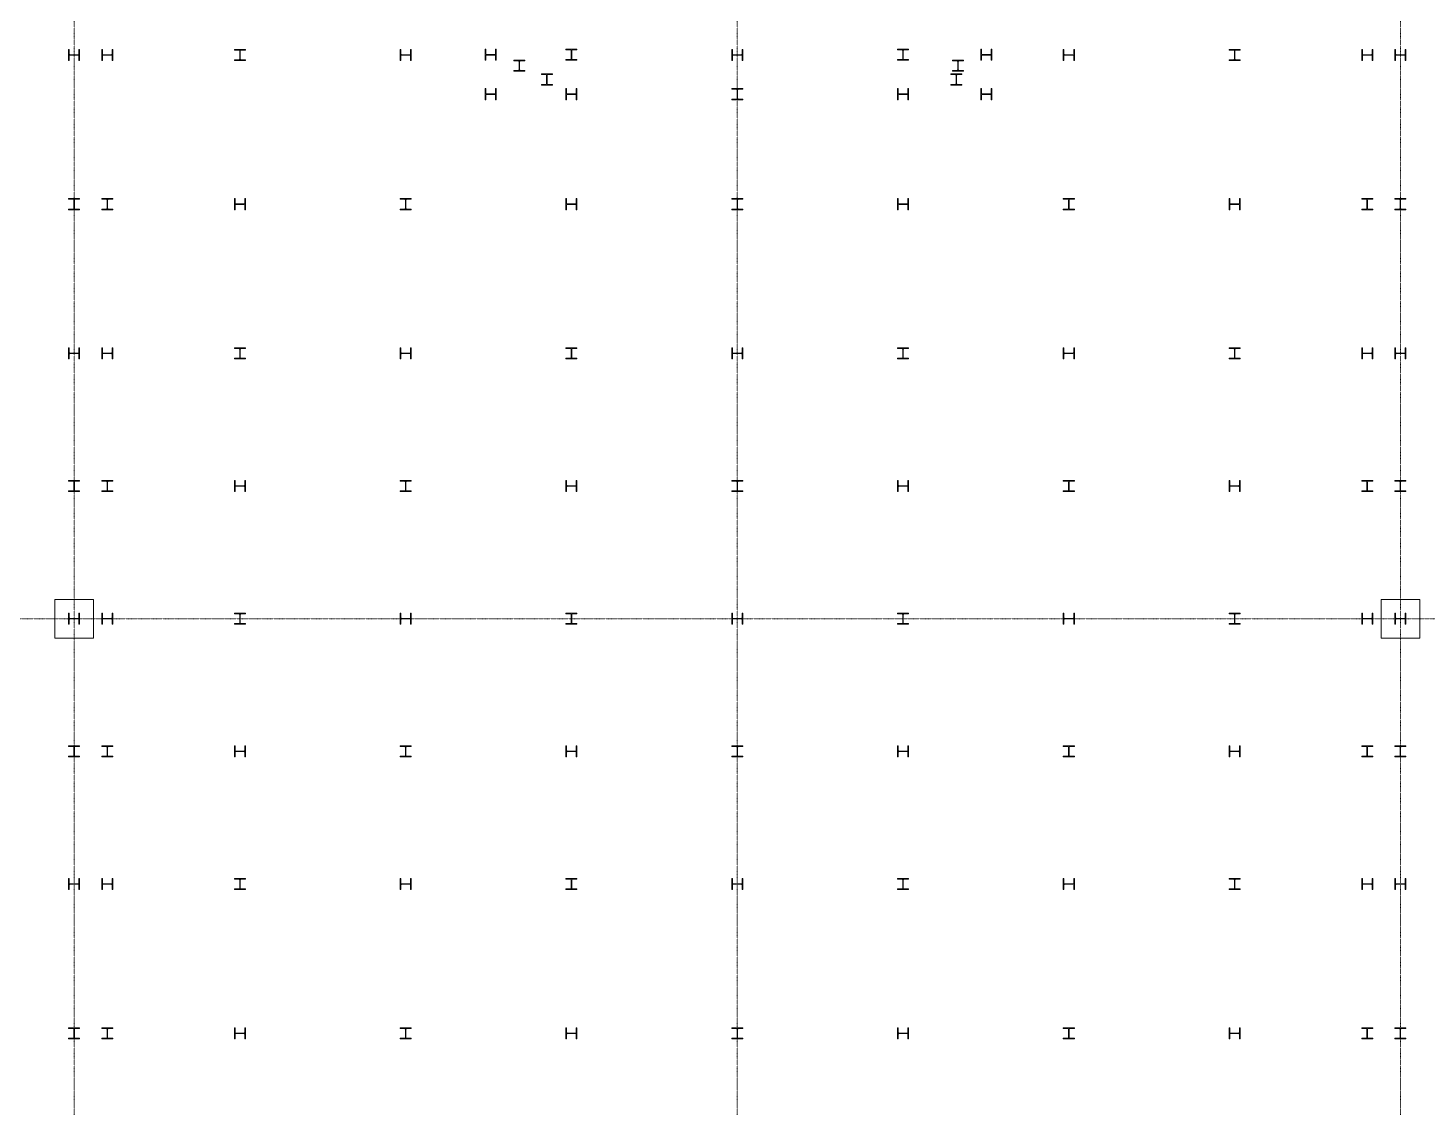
# Model space of a CAD drawing. Extents: x -32000 to 362567, y -29000 to 144214.
# Drawn here: x 126365 to 151700, y 51150 to 70686 of the extents above; entities that cross this region are included whole.
import ezdxf

# ---------------------------------------------------------------- set-up
doc = ezdxf.new("R2010")
doc.units = 0
doc.header["$LTSCALE"] = 10
doc.linetypes.add('H12PL25$0$JJP_三點線', pattern=[0.9, 0.3, -0.15, 0, -0.15, 0, -0.15, 0, -0.15])
doc.layers.add('H12PL25$0$S-COL', color=252, linetype='Continuous')
doc.layers.add('H12PL25$0$S-GRID', color=252, linetype='Continuous')

# ---------------------------------------------------------------- blocks, each defined once
blk = doc.blocks.new('H12PL25')
at = {"layer": 'H12PL25$0$S-COL', "lineweight": 0, "flags": 128}
for points in [[(127300, 70300), (127288, 70300), (127288, 70217, -0.41421356), (127275, 70204), (127125, 70204, -0.41421356), (127112, 70217), (127112, 70300), (127100, 70300), (127100, 70100), (127112, 70100), (127112, 70183, -0.41421356), (127125, 70196), (127275, 70196, -0.41421356), (127288, 70183), (127288, 70100), (127300, 70100)], [(127900, 70300), (127888, 70300), (127888, 70217, -0.41421356), (127875, 70204), (127725, 70204, -0.41421356), (127712, 70217), (127712, 70300), (127700, 70300), (127700, 70100), (127712, 70100), (127712, 70183, -0.41421356), (127725, 70196), (127875, 70196, -0.41421356), (127888, 70183), (127888, 70100), (127900, 70100)], [(130300, 70100), (130300, 70112), (130217, 70112, -0.41421356), (130204, 70125), (130204, 70275, -0.41421356), (130217, 70288), (130300, 70288), (130300, 70300), (130100, 70300), (130100, 70288), (130183, 70288, -0.41421356), (130196, 70275), (130196, 70125, -0.41421356), (130183, 70112), (130100, 70112), (130100, 70100)], [(133300, 70300), (133288, 70300), (133288, 70217, -0.41421356), (133275, 70204), (133125, 70204, -0.41421356), (133112, 70217), (133112, 70300), (133100, 70300), (133100, 70100), (133112, 70100), (133112, 70183, -0.41421356), (133125, 70196), (133275, 70196, -0.41421356), (133288, 70183), (133288, 70100), (133300, 70100)], [(134840, 70302), (134828, 70302), (134828, 70219, -0.41421356), (134815, 70206), (134665, 70206, -0.41421356), (134652, 70219), (134652, 70302), (134640, 70302), (134640, 70102), (134652, 70102), (134652, 70185, -0.41421356), (134665, 70198), (134815, 70198, -0.41421356), (134828, 70185), (134828, 70102), (134840, 70102)], [(136300, 70102), (136300, 70114), (136217, 70114, -0.41421356), (136204, 70127), (136204, 70277, -0.41421356), (136217, 70290), (136300, 70290), (136300, 70302), (136100, 70302), (136100, 70290), (136183, 70290, -0.41421356), (136196, 70277), (136196, 70127, -0.41421356), (136183, 70114), (136100, 70114), (136100, 70102)], [(139300, 70300), (139288, 70300), (139288, 70217, -0.41421356), (139275, 70204), (139125, 70204, -0.41421356), (139112, 70217), (139112, 70300), (139100, 70300), (139100, 70100), (139112, 70100), (139112, 70183, -0.41421356), (139125, 70196), (139275, 70196, -0.41421356), (139288, 70183), (139288, 70100), (139300, 70100)], [(142100, 70102), (142100, 70114), (142183, 70114, 0.41421356), (142196, 70127), (142196, 70277, 0.41421356), (142183, 70290), (142100, 70290), (142100, 70302), (142300, 70302), (142300, 70290), (142217, 70290, 0.41421356), (142204, 70277), (142204, 70127, 0.41421356), (142217, 70114), (142300, 70114), (142300, 70102)], [(143610, 70302), (143622, 70302), (143622, 70219, 0.41421356), (143635, 70206), (143785, 70206, 0.41421356), (143798, 70219), (143798, 70302), (143810, 70302), (143810, 70102), (143798, 70102), (143798, 70185, 0.41421356), (143785, 70198), (143635, 70198, 0.41421356), (143622, 70185), (143622, 70102), (143610, 70102)], [(145100, 70300), (145112, 70300), (145112, 70217, 0.41421356), (145125, 70204), (145275, 70204, 0.41421356), (145288, 70217), (145288, 70300), (145300, 70300), (145300, 70100), (145288, 70100), (145288, 70183, 0.41421356), (145275, 70196), (145125, 70196, 0.41421356), (145112, 70183), (145112, 70100), (145100, 70100)], [(148100, 70100), (148100, 70112), (148183, 70112, 0.41421356), (148196, 70125), (148196, 70275, 0.41421356), (148183, 70288), (148100, 70288), (148100, 70300), (148300, 70300), (148300, 70288), (148217, 70288, 0.41421356), (148204, 70275), (148204, 70125, 0.41421356), (148217, 70112), (148300, 70112), (148300, 70100)], [(150500, 70300), (150512, 70300), (150512, 70217, 0.41421356), (150525, 70204), (150675, 70204, 0.41421356), (150688, 70217), (150688, 70300), (150700, 70300), (150700, 70100), (150688, 70100), (150688, 70183, 0.41421356), (150675, 70196), (150525, 70196, 0.41421356), (150512, 70183), (150512, 70100), (150500, 70100)], [(151100, 70300), (151112, 70300), (151112, 70217, 0.41421356), (151125, 70204), (151275, 70204, 0.41421356), (151288, 70217), (151288, 70300), (151300, 70300), (151300, 70100), (151288, 70100), (151288, 70183, 0.41421356), (151275, 70196), (151125, 70196, 0.41421356), (151112, 70183), (151112, 70100), (151100, 70100)], [(135155, 69905), (135155, 69917), (135238, 69917, 0.41421356), (135251, 69930), (135251, 70080, 0.41421356), (135238, 70093), (135155, 70093), (135155, 70105), (135355, 70105), (135355, 70093), (135272, 70093, 0.41421356), (135259, 70080), (135259, 69930, 0.41421356), (135272, 69917), (135355, 69917), (135355, 69905)], [(143095, 69905), (143095, 69917), (143178, 69917, 0.41421356), (143191, 69930), (143191, 70080, 0.41421356), (143178, 70093), (143095, 70093), (143095, 70105), (143295, 70105), (143295, 70093), (143212, 70093, 0.41421356), (143199, 70080), (143199, 69930, 0.41421356), (143212, 69917), (143295, 69917), (143295, 69905)], [(135655, 69655), (135655, 69667), (135738, 69667, 0.41421356), (135751, 69680), (135751, 69830, 0.41421356), (135738, 69843), (135655, 69843), (135655, 69855), (135855, 69855), (135855, 69843), (135772, 69843, 0.41421356), (135759, 69830), (135759, 69680, 0.41421356), (135772, 69667), (135855, 69667), (135855, 69655)], [(143065, 69655), (143065, 69667), (143148, 69667, 0.41421356), (143161, 69680), (143161, 69830, 0.41421356), (143148, 69843), (143065, 69843), (143065, 69855), (143265, 69855), (143265, 69843), (143182, 69843, 0.41421356), (143169, 69830), (143169, 69680, 0.41421356), (143182, 69667), (143265, 69667), (143265, 69655)], [(134840, 69590), (134828, 69590), (134828, 69507, -0.41421356), (134815, 69494), (134665, 69494, -0.41421356), (134652, 69507), (134652, 69590), (134640, 69590), (134640, 69390), (134652, 69390), (134652, 69473, -0.41421356), (134665, 69486), (134815, 69486, -0.41421356), (134828, 69473), (134828, 69390), (134840, 69390)], [(136300, 69590), (136288, 69590), (136288, 69507, -0.41421356), (136275, 69494), (136125, 69494, -0.41421356), (136112, 69507), (136112, 69590), (136100, 69590), (136100, 69390), (136112, 69390), (136112, 69473, -0.41421356), (136125, 69486), (136275, 69486, -0.41421356), (136288, 69473), (136288, 69390), (136300, 69390)], [(139300, 69390), (139300, 69402), (139217, 69402, -0.41421356), (139204, 69415), (139204, 69565, -0.41421356), (139217, 69578), (139300, 69578), (139300, 69590), (139100, 69590), (139100, 69578), (139183, 69578, -0.41421356), (139196, 69565), (139196, 69415, -0.41421356), (139183, 69402), (139100, 69402), (139100, 69390)], [(142100, 69590), (142112, 69590), (142112, 69507, 0.41421356), (142125, 69494), (142275, 69494, 0.41421356), (142288, 69507), (142288, 69590), (142300, 69590), (142300, 69390), (142288, 69390), (142288, 69473, 0.41421356), (142275, 69486), (142125, 69486, 0.41421356), (142112, 69473), (142112, 69390), (142100, 69390)], [(143610, 69590), (143622, 69590), (143622, 69507, 0.41421356), (143635, 69494), (143785, 69494, 0.41421356), (143798, 69507), (143798, 69590), (143810, 69590), (143810, 69390), (143798, 69390), (143798, 69473, 0.41421356), (143785, 69486), (143635, 69486, 0.41421356), (143622, 69473), (143622, 69390), (143610, 69390)], [(127300, 67400), (127300, 67412), (127217, 67412, -0.41421356), (127204, 67425), (127204, 67575, -0.41421356), (127217, 67588), (127300, 67588), (127300, 67600), (127100, 67600), (127100, 67588), (127183, 67588, -0.41421356), (127196, 67575), (127196, 67425, -0.41421356), (127183, 67412), (127100, 67412), (127100, 67400)], [(127900, 67400), (127900, 67412), (127817, 67412, -0.41421356), (127804, 67425), (127804, 67575, -0.41421356), (127817, 67588), (127900, 67588), (127900, 67600), (127700, 67600), (127700, 67588), (127783, 67588, -0.41421356), (127796, 67575), (127796, 67425, -0.41421356), (127783, 67412), (127700, 67412), (127700, 67400)], [(130300, 67600), (130288, 67600), (130288, 67517, -0.41421356), (130275, 67504), (130125, 67504, -0.41421356), (130112, 67517), (130112, 67600), (130100, 67600), (130100, 67400), (130112, 67400), (130112, 67483, -0.41421356), (130125, 67496), (130275, 67496, -0.41421356), (130288, 67483), (130288, 67400), (130300, 67400)], [(133300, 67400), (133300, 67412), (133217, 67412, -0.41421356), (133204, 67425), (133204, 67575, -0.41421356), (133217, 67588), (133300, 67588), (133300, 67600), (133100, 67600), (133100, 67588), (133183, 67588, -0.41421356), (133196, 67575), (133196, 67425, -0.41421356), (133183, 67412), (133100, 67412), (133100, 67400)], [(136300, 67600), (136288, 67600), (136288, 67517, -0.41421356), (136275, 67504), (136125, 67504, -0.41421356), (136112, 67517), (136112, 67600), (136100, 67600), (136100, 67400), (136112, 67400), (136112, 67483, -0.41421356), (136125, 67496), (136275, 67496, -0.41421356), (136288, 67483), (136288, 67400), (136300, 67400)], [(139300, 67400), (139300, 67412), (139217, 67412, -0.41421356), (139204, 67425), (139204, 67575, -0.41421356), (139217, 67588), (139300, 67588), (139300, 67600), (139100, 67600), (139100, 67588), (139183, 67588, -0.41421356), (139196, 67575), (139196, 67425, -0.41421356), (139183, 67412), (139100, 67412), (139100, 67400)], [(142100, 67600), (142112, 67600), (142112, 67517, 0.41421356), (142125, 67504), (142275, 67504, 0.41421356), (142288, 67517), (142288, 67600), (142300, 67600), (142300, 67400), (142288, 67400), (142288, 67483, 0.41421356), (142275, 67496), (142125, 67496, 0.41421356), (142112, 67483), (142112, 67400), (142100, 67400)], [(145100, 67400), (145100, 67412), (145183, 67412, 0.41421356), (145196, 67425), (145196, 67575, 0.41421356), (145183, 67588), (145100, 67588), (145100, 67600), (145300, 67600), (145300, 67588), (145217, 67588, 0.41421356), (145204, 67575), (145204, 67425, 0.41421356), (145217, 67412), (145300, 67412), (145300, 67400)], [(148100, 67600), (148112, 67600), (148112, 67517, 0.41421356), (148125, 67504), (148275, 67504, 0.41421356), (148288, 67517), (148288, 67600), (148300, 67600), (148300, 67400), (148288, 67400), (148288, 67483, 0.41421356), (148275, 67496), (148125, 67496, 0.41421356), (148112, 67483), (148112, 67400), (148100, 67400)], [(150500, 67400), (150500, 67412), (150583, 67412, 0.41421356), (150596, 67425), (150596, 67575, 0.41421356), (150583, 67588), (150500, 67588), (150500, 67600), (150700, 67600), (150700, 67588), (150617, 67588, 0.41421356), (150604, 67575), (150604, 67425, 0.41421356), (150617, 67412), (150700, 67412), (150700, 67400)], [(151100, 67400), (151100, 67412), (151183, 67412, 0.41421356), (151196, 67425), (151196, 67575, 0.41421356), (151183, 67588), (151100, 67588), (151100, 67600), (151300, 67600), (151300, 67588), (151217, 67588, 0.41421356), (151204, 67575), (151204, 67425, 0.41421356), (151217, 67412), (151300, 67412), (151300, 67400)], [(127300, 64900), (127288, 64900), (127288, 64817, -0.41421356), (127275, 64804), (127125, 64804, -0.41421356), (127112, 64817), (127112, 64900), (127100, 64900), (127100, 64700), (127112, 64700), (127112, 64783, -0.41421356), (127125, 64796), (127275, 64796, -0.41421356), (127288, 64783), (127288, 64700), (127300, 64700)], [(127900, 64900), (127888, 64900), (127888, 64817, -0.41421356), (127875, 64804), (127725, 64804, -0.41421356), (127712, 64817), (127712, 64900), (127700, 64900), (127700, 64700), (127712, 64700), (127712, 64783, -0.41421356), (127725, 64796), (127875, 64796, -0.41421356), (127888, 64783), (127888, 64700), (127900, 64700)], [(130300, 64700), (130300, 64712), (130217, 64712, -0.41421356), (130204, 64725), (130204, 64875, -0.41421356), (130217, 64888), (130300, 64888), (130300, 64900), (130100, 64900), (130100, 64888), (130183, 64888, -0.41421356), (130196, 64875), (130196, 64725, -0.41421356), (130183, 64712), (130100, 64712), (130100, 64700)], [(133300, 64900), (133288, 64900), (133288, 64817, -0.41421356), (133275, 64804), (133125, 64804, -0.41421356), (133112, 64817), (133112, 64900), (133100, 64900), (133100, 64700), (133112, 64700), (133112, 64783, -0.41421356), (133125, 64796), (133275, 64796, -0.41421356), (133288, 64783), (133288, 64700), (133300, 64700)], [(136300, 64700), (136300, 64712), (136217, 64712, -0.41421356), (136204, 64725), (136204, 64875, -0.41421356), (136217, 64888), (136300, 64888), (136300, 64900), (136100, 64900), (136100, 64888), (136183, 64888, -0.41421356), (136196, 64875), (136196, 64725, -0.41421356), (136183, 64712), (136100, 64712), (136100, 64700)], [(139300, 64900), (139288, 64900), (139288, 64817, -0.41421356), (139275, 64804), (139125, 64804, -0.41421356), (139112, 64817), (139112, 64900), (139100, 64900), (139100, 64700), (139112, 64700), (139112, 64783, -0.41421356), (139125, 64796), (139275, 64796, -0.41421356), (139288, 64783), (139288, 64700), (139300, 64700)], [(142100, 64700), (142100, 64712), (142183, 64712, 0.41421356), (142196, 64725), (142196, 64875, 0.41421356), (142183, 64888), (142100, 64888), (142100, 64900), (142300, 64900), (142300, 64888), (142217, 64888, 0.41421356), (142204, 64875), (142204, 64725, 0.41421356), (142217, 64712), (142300, 64712), (142300, 64700)], [(145100, 64900), (145112, 64900), (145112, 64817, 0.41421356), (145125, 64804), (145275, 64804, 0.41421356), (145288, 64817), (145288, 64900), (145300, 64900), (145300, 64700), (145288, 64700), (145288, 64783, 0.41421356), (145275, 64796), (145125, 64796, 0.41421356), (145112, 64783), (145112, 64700), (145100, 64700)], [(148100, 64700), (148100, 64712), (148183, 64712, 0.41421356), (148196, 64725), (148196, 64875, 0.41421356), (148183, 64888), (148100, 64888), (148100, 64900), (148300, 64900), (148300, 64888), (148217, 64888, 0.41421356), (148204, 64875), (148204, 64725, 0.41421356), (148217, 64712), (148300, 64712), (148300, 64700)], [(150500, 64900), (150512, 64900), (150512, 64817, 0.41421356), (150525, 64804), (150675, 64804, 0.41421356), (150688, 64817), (150688, 64900), (150700, 64900), (150700, 64700), (150688, 64700), (150688, 64783, 0.41421356), (150675, 64796), (150525, 64796, 0.41421356), (150512, 64783), (150512, 64700), (150500, 64700)], [(151100, 64900), (151112, 64900), (151112, 64817, 0.41421356), (151125, 64804), (151275, 64804, 0.41421356), (151288, 64817), (151288, 64900), (151300, 64900), (151300, 64700), (151288, 64700), (151288, 64783, 0.41421356), (151275, 64796), (151125, 64796, 0.41421356), (151112, 64783), (151112, 64700), (151100, 64700)], [(127300, 62300), (127300, 62312), (127217, 62312, -0.41421356), (127204, 62325), (127204, 62475, -0.41421356), (127217, 62488), (127300, 62488), (127300, 62500), (127100, 62500), (127100, 62488), (127183, 62488, -0.41421356), (127196, 62475), (127196, 62325, -0.41421356), (127183, 62312), (127100, 62312), (127100, 62300)], [(127900, 62300), (127900, 62312), (127817, 62312, -0.41421356), (127804, 62325), (127804, 62475, -0.41421356), (127817, 62488), (127900, 62488), (127900, 62500), (127700, 62500), (127700, 62488), (127783, 62488, -0.41421356), (127796, 62475), (127796, 62325, -0.41421356), (127783, 62312), (127700, 62312), (127700, 62300)], [(130300, 62500), (130288, 62500), (130288, 62417, -0.41421356), (130275, 62404), (130125, 62404, -0.41421356), (130112, 62417), (130112, 62500), (130100, 62500), (130100, 62300), (130112, 62300), (130112, 62383, -0.41421356), (130125, 62396), (130275, 62396, -0.41421356), (130288, 62383), (130288, 62300), (130300, 62300)], [(133300, 62300), (133300, 62312), (133217, 62312, -0.41421356), (133204, 62325), (133204, 62475, -0.41421356), (133217, 62488), (133300, 62488), (133300, 62500), (133100, 62500), (133100, 62488), (133183, 62488, -0.41421356), (133196, 62475), (133196, 62325, -0.41421356), (133183, 62312), (133100, 62312), (133100, 62300)], [(136300, 62500), (136288, 62500), (136288, 62417, -0.41421356), (136275, 62404), (136125, 62404, -0.41421356), (136112, 62417), (136112, 62500), (136100, 62500), (136100, 62300), (136112, 62300), (136112, 62383, -0.41421356), (136125, 62396), (136275, 62396, -0.41421356), (136288, 62383), (136288, 62300), (136300, 62300)], [(139300, 62300), (139300, 62312), (139217, 62312, -0.41421356), (139204, 62325), (139204, 62475, -0.41421356), (139217, 62488), (139300, 62488), (139300, 62500), (139100, 62500), (139100, 62488), (139183, 62488, -0.41421356), (139196, 62475), (139196, 62325, -0.41421356), (139183, 62312), (139100, 62312), (139100, 62300)], [(142100, 62500), (142112, 62500), (142112, 62417, 0.41421356), (142125, 62404), (142275, 62404, 0.41421356), (142288, 62417), (142288, 62500), (142300, 62500), (142300, 62300), (142288, 62300), (142288, 62383, 0.41421356), (142275, 62396), (142125, 62396, 0.41421356), (142112, 62383), (142112, 62300), (142100, 62300)], [(145100, 62300), (145100, 62312), (145183, 62312, 0.41421356), (145196, 62325), (145196, 62475, 0.41421356), (145183, 62488), (145100, 62488), (145100, 62500), (145300, 62500), (145300, 62488), (145217, 62488, 0.41421356), (145204, 62475), (145204, 62325, 0.41421356), (145217, 62312), (145300, 62312), (145300, 62300)], [(148100, 62500), (148112, 62500), (148112, 62417, 0.41421356), (148125, 62404), (148275, 62404, 0.41421356), (148288, 62417), (148288, 62500), (148300, 62500), (148300, 62300), (148288, 62300), (148288, 62383, 0.41421356), (148275, 62396), (148125, 62396, 0.41421356), (148112, 62383), (148112, 62300), (148100, 62300)], [(150500, 62300), (150500, 62312), (150583, 62312, 0.41421356), (150596, 62325), (150596, 62475, 0.41421356), (150583, 62488), (150500, 62488), (150500, 62500), (150700, 62500), (150700, 62488), (150617, 62488, 0.41421356), (150604, 62475), (150604, 62325, 0.41421356), (150617, 62312), (150700, 62312), (150700, 62300)], [(151100, 62300), (151100, 62312), (151183, 62312, 0.41421356), (151196, 62325), (151196, 62475, 0.41421356), (151183, 62488), (151100, 62488), (151100, 62500), (151300, 62500), (151300, 62488), (151217, 62488, 0.41421356), (151204, 62475), (151204, 62325, 0.41421356), (151217, 62312), (151300, 62312), (151300, 62300)], [(127300, 60100), (127288, 60100), (127288, 60017, -0.41421356), (127275, 60004), (127125, 60004, -0.41421356), (127112, 60017), (127112, 60100), (127100, 60100), (127100, 59900), (127112, 59900), (127112, 59983, -0.41421356), (127125, 59996), (127275, 59996, -0.41421356), (127288, 59983), (127288, 59900), (127300, 59900)], [(127900, 60100), (127888, 60100), (127888, 60017, -0.41421356), (127875, 60004), (127725, 60004, -0.41421356), (127712, 60017), (127712, 60100), (127700, 60100), (127700, 59900), (127712, 59900), (127712, 59983, -0.41421356), (127725, 59996), (127875, 59996, -0.41421356), (127888, 59983), (127888, 59900), (127900, 59900)], [(130300, 59900), (130300, 59912), (130217, 59912, -0.41421356), (130204, 59925), (130204, 60075, -0.41421356), (130217, 60088), (130300, 60088), (130300, 60100), (130100, 60100), (130100, 60088), (130183, 60088, -0.41421356), (130196, 60075), (130196, 59925, -0.41421356), (130183, 59912), (130100, 59912), (130100, 59900)], [(133300, 60100), (133288, 60100), (133288, 60017, -0.41421356), (133275, 60004), (133125, 60004, -0.41421356), (133112, 60017), (133112, 60100), (133100, 60100), (133100, 59900), (133112, 59900), (133112, 59983, -0.41421356), (133125, 59996), (133275, 59996, -0.41421356), (133288, 59983), (133288, 59900), (133300, 59900)], [(136300, 59900), (136300, 59912), (136217, 59912, -0.41421356), (136204, 59925), (136204, 60075, -0.41421356), (136217, 60088), (136300, 60088), (136300, 60100), (136100, 60100), (136100, 60088), (136183, 60088, -0.41421356), (136196, 60075), (136196, 59925, -0.41421356), (136183, 59912), (136100, 59912), (136100, 59900)], [(139300, 60100), (139288, 60100), (139288, 60017, -0.41421356), (139275, 60004), (139125, 60004, -0.41421356), (139112, 60017), (139112, 60100), (139100, 60100), (139100, 59900), (139112, 59900), (139112, 59983, -0.41421356), (139125, 59996), (139275, 59996, -0.41421356), (139288, 59983), (139288, 59900), (139300, 59900)], [(142100, 59900), (142100, 59912), (142183, 59912, 0.41421356), (142196, 59925), (142196, 60075, 0.41421356), (142183, 60088), (142100, 60088), (142100, 60100), (142300, 60100), (142300, 60088), (142217, 60088, 0.41421356), (142204, 60075), (142204, 59925, 0.41421356), (142217, 59912), (142300, 59912), (142300, 59900)], [(145100, 60100), (145112, 60100), (145112, 60017, 0.41421356), (145125, 60004), (145275, 60004, 0.41421356), (145288, 60017), (145288, 60100), (145300, 60100), (145300, 59900), (145288, 59900), (145288, 59983, 0.41421356), (145275, 59996), (145125, 59996, 0.41421356), (145112, 59983), (145112, 59900), (145100, 59900)], [(148100, 59900), (148100, 59912), (148183, 59912, 0.41421356), (148196, 59925), (148196, 60075, 0.41421356), (148183, 60088), (148100, 60088), (148100, 60100), (148300, 60100), (148300, 60088), (148217, 60088, 0.41421356), (148204, 60075), (148204, 59925, 0.41421356), (148217, 59912), (148300, 59912), (148300, 59900)], [(150500, 60100), (150512, 60100), (150512, 60017, 0.41421356), (150525, 60004), (150675, 60004, 0.41421356), (150688, 60017), (150688, 60100), (150700, 60100), (150700, 59900), (150688, 59900), (150688, 59983, 0.41421356), (150675, 59996), (150525, 59996, 0.41421356), (150512, 59983), (150512, 59900), (150500, 59900)], [(151100, 60100), (151112, 60100), (151112, 60017, 0.41421356), (151125, 60004), (151275, 60004, 0.41421356), (151288, 60017), (151288, 60100), (151300, 60100), (151300, 59900), (151288, 59900), (151288, 59983, 0.41421356), (151275, 59996), (151125, 59996, 0.41421356), (151112, 59983), (151112, 59900), (151100, 59900)], [(127300, 57500), (127300, 57512), (127217, 57512, -0.41421356), (127204, 57525), (127204, 57675, -0.41421356), (127217, 57688), (127300, 57688), (127300, 57700), (127100, 57700), (127100, 57688), (127183, 57688, -0.41421356), (127196, 57675), (127196, 57525, -0.41421356), (127183, 57512), (127100, 57512), (127100, 57500)], [(127900, 57500), (127900, 57512), (127817, 57512, -0.41421356), (127804, 57525), (127804, 57675, -0.41421356), (127817, 57688), (127900, 57688), (127900, 57700), (127700, 57700), (127700, 57688), (127783, 57688, -0.41421356), (127796, 57675), (127796, 57525, -0.41421356), (127783, 57512), (127700, 57512), (127700, 57500)], [(130300, 57700), (130288, 57700), (130288, 57617, -0.41421356), (130275, 57604), (130125, 57604, -0.41421356), (130112, 57617), (130112, 57700), (130100, 57700), (130100, 57500), (130112, 57500), (130112, 57583, -0.41421356), (130125, 57596), (130275, 57596, -0.41421356), (130288, 57583), (130288, 57500), (130300, 57500)], [(133300, 57500), (133300, 57512), (133217, 57512, -0.41421356), (133204, 57525), (133204, 57675, -0.41421356), (133217, 57688), (133300, 57688), (133300, 57700), (133100, 57700), (133100, 57688), (133183, 57688, -0.41421356), (133196, 57675), (133196, 57525, -0.41421356), (133183, 57512), (133100, 57512), (133100, 57500)], [(136300, 57700), (136288, 57700), (136288, 57617, -0.41421356), (136275, 57604), (136125, 57604, -0.41421356), (136112, 57617), (136112, 57700), (136100, 57700), (136100, 57500), (136112, 57500), (136112, 57583, -0.41421356), (136125, 57596), (136275, 57596, -0.41421356), (136288, 57583), (136288, 57500), (136300, 57500)], [(139300, 57500), (139300, 57512), (139217, 57512, -0.41421356), (139204, 57525), (139204, 57675, -0.41421356), (139217, 57688), (139300, 57688), (139300, 57700), (139100, 57700), (139100, 57688), (139183, 57688, -0.41421356), (139196, 57675), (139196, 57525, -0.41421356), (139183, 57512), (139100, 57512), (139100, 57500)], [(142100, 57700), (142112, 57700), (142112, 57617, 0.41421356), (142125, 57604), (142275, 57604, 0.41421356), (142288, 57617), (142288, 57700), (142300, 57700), (142300, 57500), (142288, 57500), (142288, 57583, 0.41421356), (142275, 57596), (142125, 57596, 0.41421356), (142112, 57583), (142112, 57500), (142100, 57500)], [(145100, 57500), (145100, 57512), (145183, 57512, 0.41421356), (145196, 57525), (145196, 57675, 0.41421356), (145183, 57688), (145100, 57688), (145100, 57700), (145300, 57700), (145300, 57688), (145217, 57688, 0.41421356), (145204, 57675), (145204, 57525, 0.41421356), (145217, 57512), (145300, 57512), (145300, 57500)], [(148100, 57700), (148112, 57700), (148112, 57617, 0.41421356), (148125, 57604), (148275, 57604, 0.41421356), (148288, 57617), (148288, 57700), (148300, 57700), (148300, 57500), (148288, 57500), (148288, 57583, 0.41421356), (148275, 57596), (148125, 57596, 0.41421356), (148112, 57583), (148112, 57500), (148100, 57500)], [(150500, 57500), (150500, 57512), (150583, 57512, 0.41421356), (150596, 57525), (150596, 57675, 0.41421356), (150583, 57688), (150500, 57688), (150500, 57700), (150700, 57700), (150700, 57688), (150617, 57688, 0.41421356), (150604, 57675), (150604, 57525, 0.41421356), (150617, 57512), (150700, 57512), (150700, 57500)], [(151100, 57500), (151100, 57512), (151183, 57512, 0.41421356), (151196, 57525), (151196, 57675, 0.41421356), (151183, 57688), (151100, 57688), (151100, 57700), (151300, 57700), (151300, 57688), (151217, 57688, 0.41421356), (151204, 57675), (151204, 57525, 0.41421356), (151217, 57512), (151300, 57512), (151300, 57500)], [(127300, 55300), (127288, 55300), (127288, 55217, -0.41421356), (127275, 55204), (127125, 55204, -0.41421356), (127112, 55217), (127112, 55300), (127100, 55300), (127100, 55100), (127112, 55100), (127112, 55183, -0.41421356), (127125, 55196), (127275, 55196, -0.41421356), (127288, 55183), (127288, 55100), (127300, 55100)], [(127900, 55300), (127888, 55300), (127888, 55217, -0.41421356), (127875, 55204), (127725, 55204, -0.41421356), (127712, 55217), (127712, 55300), (127700, 55300), (127700, 55100), (127712, 55100), (127712, 55183, -0.41421356), (127725, 55196), (127875, 55196, -0.41421356), (127888, 55183), (127888, 55100), (127900, 55100)], [(130300, 55100), (130300, 55112), (130217, 55112, -0.41421356), (130204, 55125), (130204, 55275, -0.41421356), (130217, 55288), (130300, 55288), (130300, 55300), (130100, 55300), (130100, 55288), (130183, 55288, -0.41421356), (130196, 55275), (130196, 55125, -0.41421356), (130183, 55112), (130100, 55112), (130100, 55100)], [(133300, 55300), (133288, 55300), (133288, 55217, -0.41421356), (133275, 55204), (133125, 55204, -0.41421356), (133112, 55217), (133112, 55300), (133100, 55300), (133100, 55100), (133112, 55100), (133112, 55183, -0.41421356), (133125, 55196), (133275, 55196, -0.41421356), (133288, 55183), (133288, 55100), (133300, 55100)], [(136300, 55100), (136300, 55112), (136217, 55112, -0.41421356), (136204, 55125), (136204, 55275, -0.41421356), (136217, 55288), (136300, 55288), (136300, 55300), (136100, 55300), (136100, 55288), (136183, 55288, -0.41421356), (136196, 55275), (136196, 55125, -0.41421356), (136183, 55112), (136100, 55112), (136100, 55100)], [(139300, 55300), (139288, 55300), (139288, 55217, -0.41421356), (139275, 55204), (139125, 55204, -0.41421356), (139112, 55217), (139112, 55300), (139100, 55300), (139100, 55100), (139112, 55100), (139112, 55183, -0.41421356), (139125, 55196), (139275, 55196, -0.41421356), (139288, 55183), (139288, 55100), (139300, 55100)], [(142100, 55100), (142100, 55112), (142183, 55112, 0.41421356), (142196, 55125), (142196, 55275, 0.41421356), (142183, 55288), (142100, 55288), (142100, 55300), (142300, 55300), (142300, 55288), (142217, 55288, 0.41421356), (142204, 55275), (142204, 55125, 0.41421356), (142217, 55112), (142300, 55112), (142300, 55100)], [(145100, 55300), (145112, 55300), (145112, 55217, 0.41421356), (145125, 55204), (145275, 55204, 0.41421356), (145288, 55217), (145288, 55300), (145300, 55300), (145300, 55100), (145288, 55100), (145288, 55183, 0.41421356), (145275, 55196), (145125, 55196, 0.41421356), (145112, 55183), (145112, 55100), (145100, 55100)], [(148100, 55100), (148100, 55112), (148183, 55112, 0.41421356), (148196, 55125), (148196, 55275, 0.41421356), (148183, 55288), (148100, 55288), (148100, 55300), (148300, 55300), (148300, 55288), (148217, 55288, 0.41421356), (148204, 55275), (148204, 55125, 0.41421356), (148217, 55112), (148300, 55112), (148300, 55100)], [(150500, 55300), (150512, 55300), (150512, 55217, 0.41421356), (150525, 55204), (150675, 55204, 0.41421356), (150688, 55217), (150688, 55300), (150700, 55300), (150700, 55100), (150688, 55100), (150688, 55183, 0.41421356), (150675, 55196), (150525, 55196, 0.41421356), (150512, 55183), (150512, 55100), (150500, 55100)], [(151100, 55300), (151112, 55300), (151112, 55217, 0.41421356), (151125, 55204), (151275, 55204, 0.41421356), (151288, 55217), (151288, 55300), (151300, 55300), (151300, 55100), (151288, 55100), (151288, 55183, 0.41421356), (151275, 55196), (151125, 55196, 0.41421356), (151112, 55183), (151112, 55100), (151100, 55100)], [(127300, 52400), (127300, 52412), (127217, 52412, -0.41421356), (127204, 52425), (127204, 52575, -0.41421356), (127217, 52588), (127300, 52588), (127300, 52600), (127100, 52600), (127100, 52588), (127183, 52588, -0.41421356), (127196, 52575), (127196, 52425, -0.41421356), (127183, 52412), (127100, 52412), (127100, 52400)], [(127900, 52400), (127900, 52412), (127817, 52412, -0.41421356), (127804, 52425), (127804, 52575, -0.41421356), (127817, 52588), (127900, 52588), (127900, 52600), (127700, 52600), (127700, 52588), (127783, 52588, -0.41421356), (127796, 52575), (127796, 52425, -0.41421356), (127783, 52412), (127700, 52412), (127700, 52400)], [(130300, 52600), (130288, 52600), (130288, 52517, -0.41421356), (130275, 52504), (130125, 52504, -0.41421356), (130112, 52517), (130112, 52600), (130100, 52600), (130100, 52400), (130112, 52400), (130112, 52483, -0.41421356), (130125, 52496), (130275, 52496, -0.41421356), (130288, 52483), (130288, 52400), (130300, 52400)], [(133300, 52400), (133300, 52412), (133217, 52412, -0.41421356), (133204, 52425), (133204, 52575, -0.41421356), (133217, 52588), (133300, 52588), (133300, 52600), (133100, 52600), (133100, 52588), (133183, 52588, -0.41421356), (133196, 52575), (133196, 52425, -0.41421356), (133183, 52412), (133100, 52412), (133100, 52400)], [(136300, 52600), (136288, 52600), (136288, 52517, -0.41421356), (136275, 52504), (136125, 52504, -0.41421356), (136112, 52517), (136112, 52600), (136100, 52600), (136100, 52400), (136112, 52400), (136112, 52483, -0.41421356), (136125, 52496), (136275, 52496, -0.41421356), (136288, 52483), (136288, 52400), (136300, 52400)], [(139300, 52400), (139300, 52412), (139217, 52412, -0.41421356), (139204, 52425), (139204, 52575, -0.41421356), (139217, 52588), (139300, 52588), (139300, 52600), (139100, 52600), (139100, 52588), (139183, 52588, -0.41421356), (139196, 52575), (139196, 52425, -0.41421356), (139183, 52412), (139100, 52412), (139100, 52400)], [(142100, 52600), (142112, 52600), (142112, 52517, 0.41421356), (142125, 52504), (142275, 52504, 0.41421356), (142288, 52517), (142288, 52600), (142300, 52600), (142300, 52400), (142288, 52400), (142288, 52483, 0.41421356), (142275, 52496), (142125, 52496, 0.41421356), (142112, 52483), (142112, 52400), (142100, 52400)], [(145100, 52400), (145100, 52412), (145183, 52412, 0.41421356), (145196, 52425), (145196, 52575, 0.41421356), (145183, 52588), (145100, 52588), (145100, 52600), (145300, 52600), (145300, 52588), (145217, 52588, 0.41421356), (145204, 52575), (145204, 52425, 0.41421356), (145217, 52412), (145300, 52412), (145300, 52400)], [(148100, 52600), (148112, 52600), (148112, 52517, 0.41421356), (148125, 52504), (148275, 52504, 0.41421356), (148288, 52517), (148288, 52600), (148300, 52600), (148300, 52400), (148288, 52400), (148288, 52483, 0.41421356), (148275, 52496), (148125, 52496, 0.41421356), (148112, 52483), (148112, 52400), (148100, 52400)], [(150500, 52400), (150500, 52412), (150583, 52412, 0.41421356), (150596, 52425), (150596, 52575, 0.41421356), (150583, 52588), (150500, 52588), (150500, 52600), (150700, 52600), (150700, 52588), (150617, 52588, 0.41421356), (150604, 52575), (150604, 52425, 0.41421356), (150617, 52412), (150700, 52412), (150700, 52400)], [(151100, 52400), (151100, 52412), (151183, 52412, 0.41421356), (151196, 52425), (151196, 52575, 0.41421356), (151183, 52588), (151100, 52588), (151100, 52600), (151300, 52600), (151300, 52588), (151217, 52588, 0.41421356), (151204, 52575), (151204, 52425, 0.41421356), (151217, 52412), (151300, 52412), (151300, 52400)]]:
    blk.add_lwpolyline(points, format="xyb", close=True, dxfattribs=at)
for points in [[(126850, 59650), (127550, 59650), (127550, 60350), (126850, 60350)], [(150850, 59650), (151550, 59650), (151550, 60350), (150850, 60350)]]:
    blk.add_lwpolyline(points, close=True, dxfattribs=at)
at = {"layer": 'H12PL25$0$S-GRID', "linetype": 'H12PL25$0$JJP_三點線', "lineweight": 0}
for p, q in [((127200, 128250), (127200, -28000)), ((139200, 128250), (139200, -28000)), ((151200, 128250), (151200, -28000)), ((-29000, 60000), (289600, 60000))]:
    blk.add_line(p, q, dxfattribs=at)

msp = doc.modelspace()

# ---------------------------------------------------------------- block references
msp.add_blockref('H12PL25', (0, 0))

doc.saveas('drawing.dxf')
